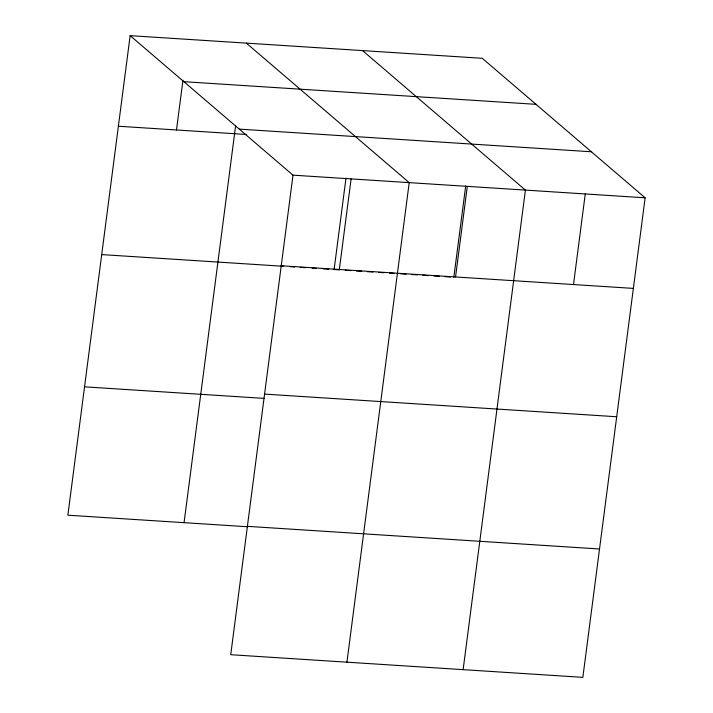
<?xml version="1.0" encoding="UTF-8"?>
<svg xmlns="http://www.w3.org/2000/svg" width="713" height="713" viewBox="0 0 713 713"><rect width="100%" height="100%" fill="white"/><g stroke="black" fill="none" stroke-linecap="round" stroke-linejoin="round"><path stroke-width="1.07" d="M130.149 35.65L293.007 175.157L230.727 654.703L582.851 677.35L645.131 197.804L482.273 58.297L130.149 35.65L67.869 515.196L247.652 526.755M176.485 129.98L182.947 80.266M184.07 522.665L235.593 125.978M345.983 178.17L334.112 269.541L339.655 269.897M339.343 269.487L351.108 178.901M346.928 662.172L409.209 182.635L246.35 43.128M453.833 277.241L465.705 185.87M455.545 276.956L467.309 186.369M463.129 669.65L525.41 190.104L362.552 50.596M573.502 284.549L585.266 193.954M183.901 81.692L536.016 104.339M239.265 129.124L591.389 151.771M118.385 126.237L246.645 134.49M293.007 175.157L645.131 197.804M281.243 265.753L633.367 288.4M101.718 254.594L283.685 266.297M290.262 266.724L294.647 267.001M300.128 267.357L305.61 267.705M312.187 268.133L316.572 268.409M323.149 268.837L328.631 269.184M345.199 270.254L350.743 270.61M356.286 270.967L361.83 271.323M367.373 271.68L372.917 272.036M378.451 272.393L383.995 272.749M389.539 273.106L393.977 273.391M400.626 273.819L406.169 274.175M411.713 274.532L417.257 274.888M422.8 275.245L428.335 275.601M433.878 275.958L439.422 276.314M444.965 276.671L450.509 277.027M264.576 394.102L616.692 416.749M84.544 386.838L264.318 398.398M247.402 526.346L599.517 548.992"/></g></svg>
